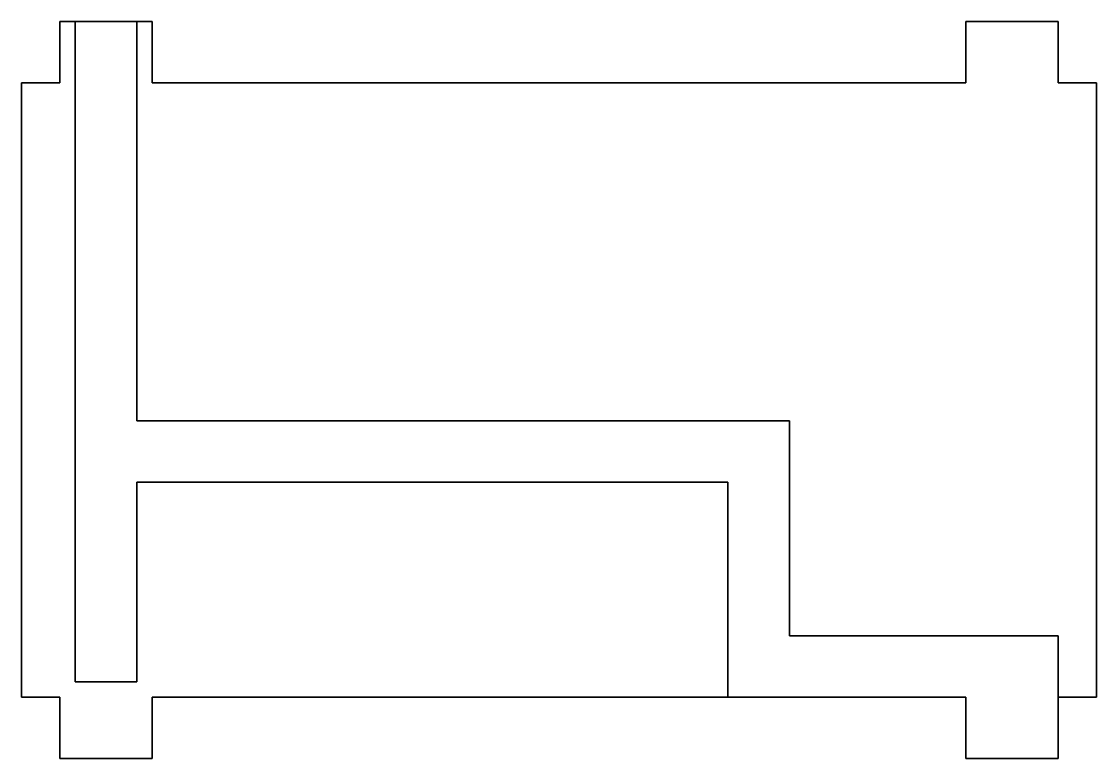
# Model space of a CAD drawing. Extents: x 300 to 335, y 278 to 302.
import ezdxf

# ---------------------------------------------------------------- set-up
doc = ezdxf.new("R2010")
doc.units = 0

msp = doc.modelspace()

# ---------------------------------------------------------------- linework, layer by layer
at = {"color": 7, "lineweight": 35, "ltscale": 0.075}
for p, q in [((301.25, 302), (304.25, 302)), ((330.75, 302), (333.75, 302)), ((301.25, 278), (304.25, 278)), ((330.75, 278), (333.75, 278))]:
    msp.add_line(p, q, dxfattribs=at)
at = {"color": 7, "lineweight": 35, "ltscale": 0.05}
for p, q in [((301.25, 302), (301.25, 300)), ((304.25, 302), (304.25, 300)), ((330.75, 302), (330.75, 300)), ((333.75, 302), (333.75, 300)), ((301.75, 280.5), (303.75, 280.5)), ((301.25, 280), (301.25, 278)), ((304.25, 280), (304.25, 278)), ((330.75, 280), (330.75, 278))]:
    msp.add_line(p, q, dxfattribs=at)
at = {"color": 7, "lineweight": 35}
for p, q in [((301.75, 302), (301.75, 280.5)), ((300, 300), (300, 280)), ((304.25, 300), (330.75, 300)), ((335, 300), (335, 280)), ((325, 289), (303.75, 289)), ((304.25, 280), (330.75, 280))]:
    msp.add_line(p, q, dxfattribs=at)
at = {"color": 7, "lineweight": 35, "ltscale": 0.325}
msp.add_line((303.75, 302), (303.75, 289), dxfattribs=at)
at = {"color": 7, "lineweight": 35, "ltscale": 0.03125}
for p, q in [((300, 300), (301.25, 300)), ((333.75, 300), (335, 300)), ((300, 280), (301.25, 280)), ((333.75, 280), (335, 280))]:
    msp.add_line(p, q, dxfattribs=at)
at = {"color": 7, "lineweight": 35, "ltscale": 0.175}
for p, q in [((325, 289), (325, 282)), ((323, 287), (323, 280))]:
    msp.add_line(p, q, dxfattribs=at)
at = {"color": 7, "lineweight": 35, "ltscale": 0.48125}
msp.add_line((323, 287), (303.75, 287), dxfattribs=at)
at = {"color": 7, "lineweight": 35, "ltscale": 0.1625}
msp.add_line((303.75, 287), (303.75, 280.5), dxfattribs=at)
at = {"color": 7, "lineweight": 35, "ltscale": 0.21875}
msp.add_line((333.75, 282), (325, 282), dxfattribs=at)
at = {"color": 7, "lineweight": 35, "ltscale": 0.1}
msp.add_line((333.75, 282), (333.75, 278), dxfattribs=at)

doc.saveas('drawing.dxf')
